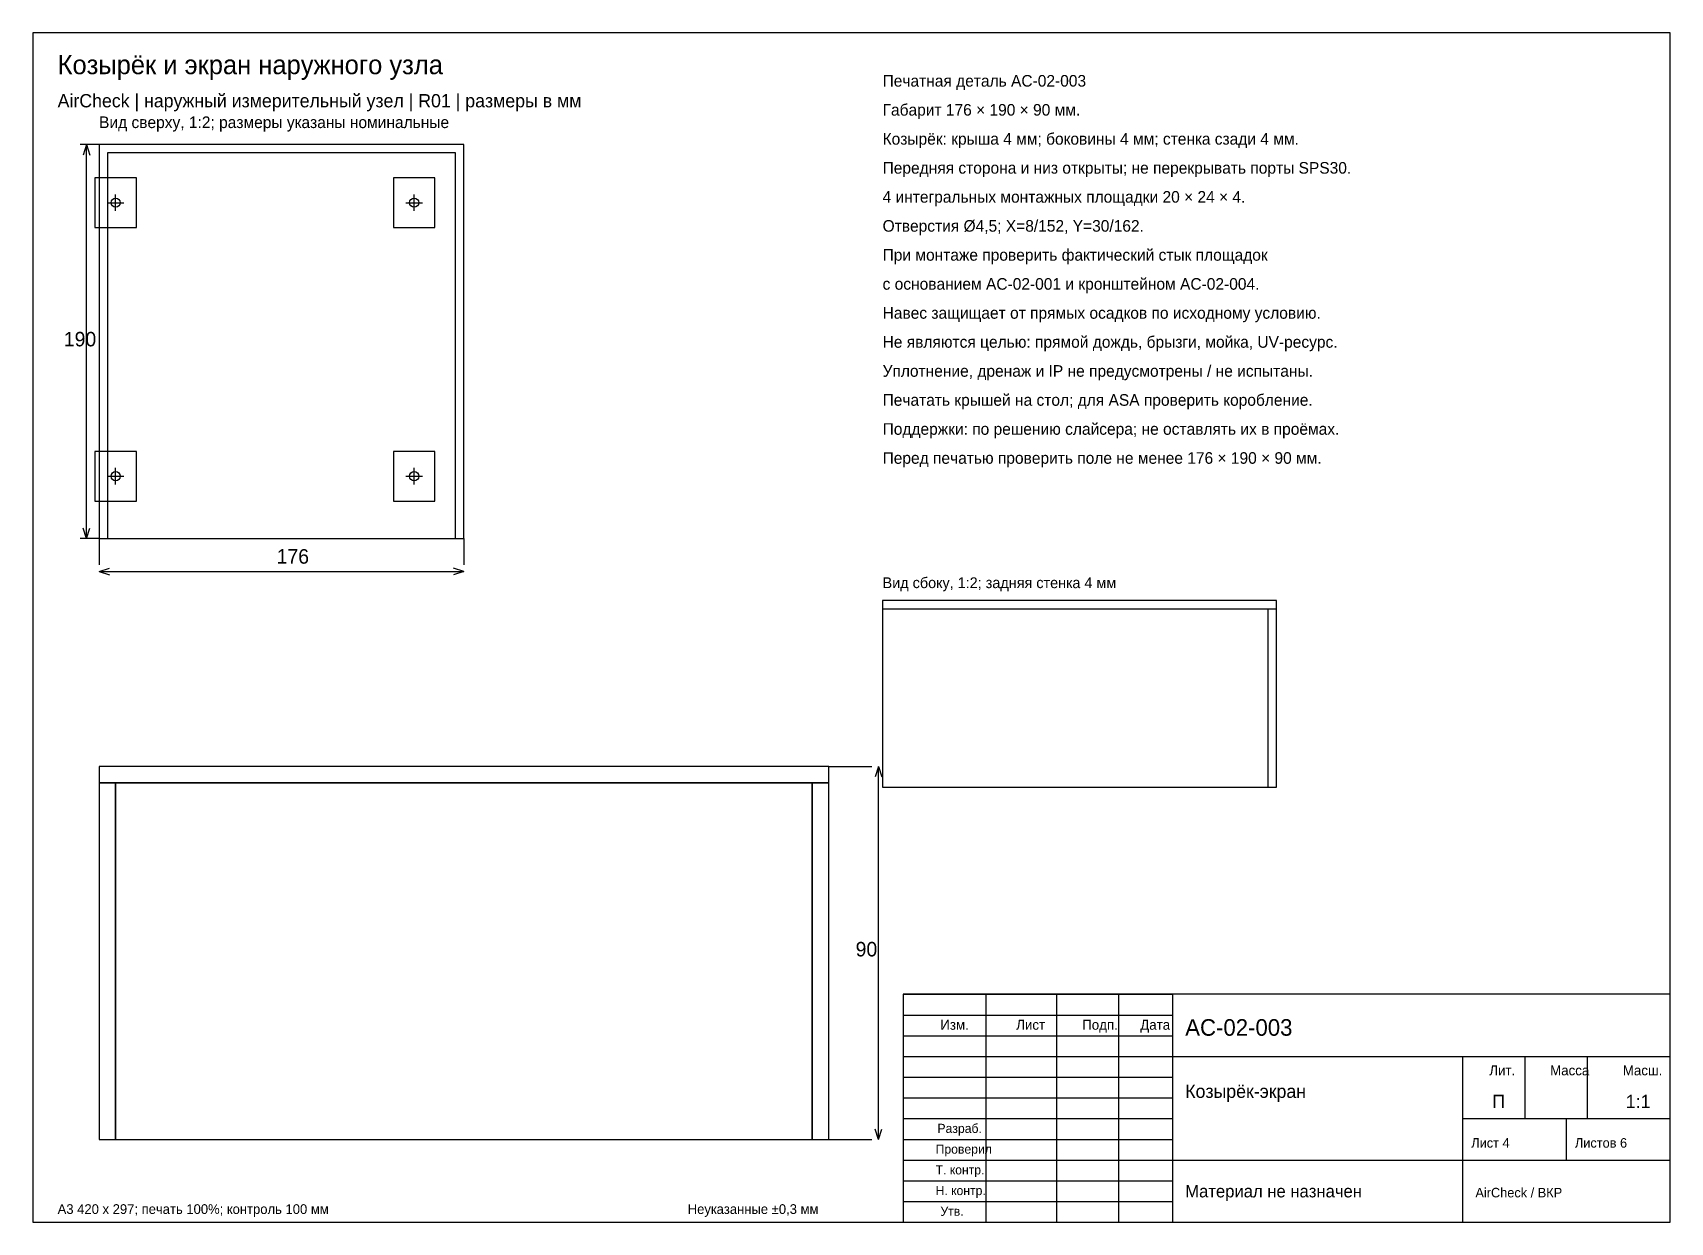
# Model space of a CAD drawing. Header units: millimetres. Extents: x 20 to 2665, y 5 to 292.
# Drawn here: x 1370 to 1765, y 5 to 292 of the extents above; entities that cross this region are included whole.
import ezdxf

# ---------------------------------------------------------------- set-up
doc = ezdxf.new("R2010")
doc.units = ezdxf.units.MM
for name, color, linetype in [('D-CENTER', 7, 'Continuous'), ('D-DETAIL', 7, 'Continuous'), ('D-DIM', 7, 'Continuous'), ('D-OUTLINE', 7, 'Continuous'), ('D-TEXT', 7, 'Continuous')]:
    doc.layers.add(name, color=color, linetype=linetype)

msp = doc.modelspace()

# ---------------------------------------------------------------- linework, layer by layer
at = {"layer": 'D-CENTER'}
for p, q in [((1390, 249), (1390, 253)), ((1462, 249), (1462, 253)), ((1388, 251), (1392, 251)), ((1460, 251), (1464, 251)), ((1390, 183), (1390, 187)), ((1462, 183), (1462, 187)), ((1388, 185), (1392, 185)), ((1460, 185), (1464, 185))]:
    msp.add_line(p, q, dxfattribs=at)
at = {"layer": 'D-DETAIL'}
for p, q in [((1472, 263), (1388, 263)), ((1388, 263), (1388, 170)), ((1472, 170), (1472, 263)), ((1395, 257), (1385, 257)), ((1385, 257), (1385, 245)), ((1395, 245), (1395, 257)), ((1467, 257), (1457, 257)), ((1457, 257), (1457, 245)), ((1467, 245), (1467, 257)), ((1385, 245), (1395, 245)), ((1457, 245), (1467, 245)), ((1395, 191), (1385, 191)), ((1385, 191), (1385, 179)), ((1395, 179), (1395, 191)), ((1467, 191), (1457, 191)), ((1457, 191), (1457, 179)), ((1467, 179), (1467, 191)), ((1385, 179), (1395, 179)), ((1457, 179), (1467, 179)), ((1388, 170), (1472, 170)), ((1575, 153), (1670, 153)), ((1668, 110), (1668, 153)), ((1558, 111), (1390, 111)), ((1390, 111), (1390, 25)), ((1558, 25), (1558, 111)), ((1580, 60), (1645, 60)), ((1600, 5), (1600, 60)), ((1617, 5), (1617, 60)), ((1632, 5), (1632, 60)), ((1580, 55), (1645, 55)), ((1580, 50), (1645, 50)), ((1580, 45), (1645, 45)), ((1580, 40), (1645, 40)), ((1580, 35), (1645, 35)), ((1580, 30), (1645, 30)), ((1390, 25), (1558, 25)), ((1580, 25), (1645, 25)), ((1580, 20), (1645, 20)), ((1580, 15), (1645, 15)), ((1580, 10), (1645, 10))]:
    msp.add_line(p, q, dxfattribs=at)
at = {"layer": 'D-DIM'}
for p, q in [((1386, 265), (1381.4, 265)), ((1383, 265), (1382.2, 262.5)), ((1383, 170), (1383, 265)), ((1383, 265), (1383.8, 262.5)), ((1386, 170), (1381.4, 170)), ((1383, 170), (1382.2, 172.5)), ((1383, 170), (1383.8, 172.5)), ((1386, 170), (1386, 163.6)), ((1474, 170), (1474, 163.6)), ((1386, 162), (1388.5, 162.8)), ((1386, 162), (1474, 162)), ((1386, 162), (1388.5, 161.2)), ((1474, 162), (1471.5, 162.8)), ((1474, 162), (1471.5, 161.2)), ((1562, 115), (1572.4, 115)), ((1574, 115), (1573.2, 112.5)), ((1574, 25), (1574, 115)), ((1574, 115), (1574.8, 112.5)), ((1562, 25), (1572.4, 25)), ((1574, 25), (1573.2, 27.5)), ((1574, 25), (1574.8, 27.5))]:
    msp.add_line(p, q, dxfattribs=at)
at = {"layer": 'D-OUTLINE'}
for p, q in [((1765, 292), (1370, 292)), ((1370, 292), (1370, 5)), ((1765, 5), (1765, 292)), ((1474, 265), (1386, 265)), ((1386, 265), (1386, 170)), ((1474, 170), (1474, 265)), ((1386, 170), (1474, 170)), ((1670, 155), (1575, 155)), ((1575, 155), (1575, 110)), ((1670, 110), (1670, 155)), ((1562, 115), (1386, 115)), ((1386, 115), (1386, 25)), ((1562, 115), (1386, 115)), ((1386, 115), (1386, 111)), ((1562, 25), (1562, 115)), ((1562, 111), (1562, 115)), ((1386, 111), (1562, 111)), ((1390, 111), (1386, 111)), ((1386, 111), (1386, 25)), ((1390, 25), (1390, 111)), ((1562, 111), (1558, 111)), ((1558, 111), (1558, 25)), ((1562, 25), (1562, 111)), ((1575, 110), (1670, 110)), ((1765, 60), (1580, 60)), ((1580, 60), (1580, 5)), ((1645, 5), (1645, 60)), ((1765, 5), (1765, 60)), ((1645, 45), (1765, 45)), ((1715, 5), (1715, 45)), ((1730, 30), (1730, 45)), ((1745, 30), (1745, 45)), ((1715, 30), (1765, 30)), ((1740, 20), (1740, 30)), ((1386, 25), (1562, 25)), ((1386, 25), (1390, 25)), ((1558, 25), (1562, 25)), ((1645, 20), (1765, 20)), ((1370, 5), (1765, 5)), ((1580, 5), (1765, 5))]:
    msp.add_line(p, q, dxfattribs=at)
for centre in [(1390, 251), (1462, 251), (1390, 185), (1462, 185)]:
    msp.add_circle(centre, 1.12, dxfattribs=at)

# ---------------------------------------------------------------- texts
at = {"layer": 'D-TEXT'}
for s, height, p in [('Козырёк и экран наружного узла', 4.6, (1376, 282)), ('Печатная деталь AC-02-003', 2.8, (1575, 279)), ('AirCheck | наружный измерительный узел | R01 | размеры в мм', 3.2, (1376, 274)), ('Габарит 176 × 190 × 90 мм.', 2.8, (1575, 272)), ('Вид сверху, 1:2; размеры указаны номинальные', 2.8, (1386, 269)), ('Козырёк: крыша 4 мм; боковины 4 мм; стенка сзади 4 мм.', 2.8, (1575, 265)), ('Передняя сторона и низ открыты; не перекрывать порты SPS30.', 2.8, (1575, 258)), ('4 интегральных монтажных площадки 20 × 24 × 4.', 2.8, (1575, 251)), ('Отверстия Ø4,5; X=8/152, Y=30/162.', 2.8, (1575, 244)), ('При монтаже проверить фактический стык площадок', 2.8, (1575, 237)), ('с основанием AC-02-001 и кронштейном AC-02-004.', 2.8, (1575, 230)), ('Навес защищает от прямых осадков по исходному условию.', 2.8, (1575, 223)), ('190', 3.5, (1377.5, 216.33)), ('Не являются целью: прямой дождь, брызги, мойка, UV-ресурс.', 2.8, (1575, 216)), ('Уплотнение, дренаж и IP не предусмотрены / не испытаны.', 2.8, (1575, 209)), ('Печатать крышей на стол; для ASA проверить коробление.', 2.8, (1575, 202)), ('Поддержки: по решению слайсера; не оставлять их в проёмах.', 2.8, (1575, 195)), ('Перед печатью проверить поле не менее 176 × 190 × 90 мм.', 2.8, (1575, 188)), ('176', 3.5, (1428.83, 163.9)), ('Вид сбоку, 1:2; задняя стенка 4 мм', 2.6, (1575, 158)), ('90', 3.5, (1568.5, 69.14)), ('Изм.', 2.4, (1588.92, 51.45)), ('Лист', 2.4, (1607.23, 51.45)), ('Подп.', 2.4, (1623.15, 51.45)), ('Дата', 2.4, (1637.15, 51.45)), ('AC-02-003', 4, (1648, 50)), ('Лит.', 2.4, (1721.36, 40.45)), ('Масса', 2.4, (1736.02, 40.45)), ('Масш.', 2.4, (1753.56, 40.45)), ('Козырёк-экран', 3.2, (1648, 35)), ('П', 3.2, (1722.05, 32.55)), ('1:1', 3.2, (1754.27, 32.55)), ('Разраб.', 2.2, (1588.23, 26.55)), ('Проверил', 2.2, (1587.79, 21.55)), ('Лист 4', 2.3, (1717, 23)), ('Листов 6', 2.3, (1742, 23)), ('Т. контр.', 2.2, (1587.79, 16.55)), ('Н. контр.', 2.2, (1587.79, 11.55)), ('Материал не назначен', 3, (1648, 11)), ('AirCheck / ВКР', 2.3, (1718, 11)), ('А3 420 x 297; печать 100%; контроль 100 мм', 2.35, (1376, 7)), ('Неуказанные ±0,3 мм', 2.35, (1528, 7)), ('Утв.', 2.2, (1588.95, 6.55))]:
    msp.add_text(s, height=height, dxfattribs=at).set_placement(p)

doc.saveas('drawing.dxf')
